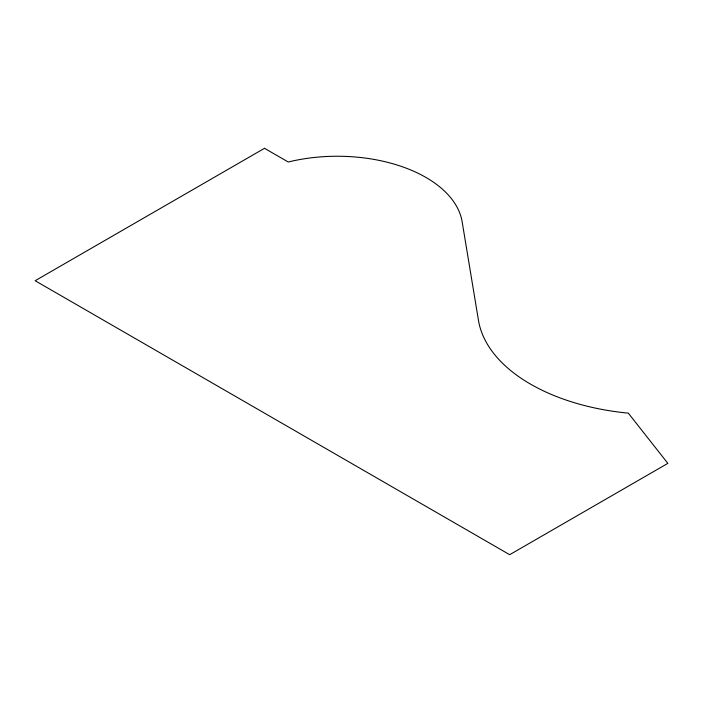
<?xml version="1.0" encoding="UTF-8"?>
<svg xmlns="http://www.w3.org/2000/svg" width="703" height="703" viewBox="0 0 703 703"><rect width="100%" height="100%" fill="white"/><g stroke="black" fill="none" stroke-linecap="round" stroke-linejoin="round"><path stroke-width="1.05" d="M264.504 148.307L35.15 280.725L509.675 554.693L667.85 463.365L628.306 413.144A180.214 104.044 0 0 1 478.479 320.41L462.143 221.779A125.45 72.427 0 0 0 288.23 162.006L264.504 148.307"/></g></svg>
